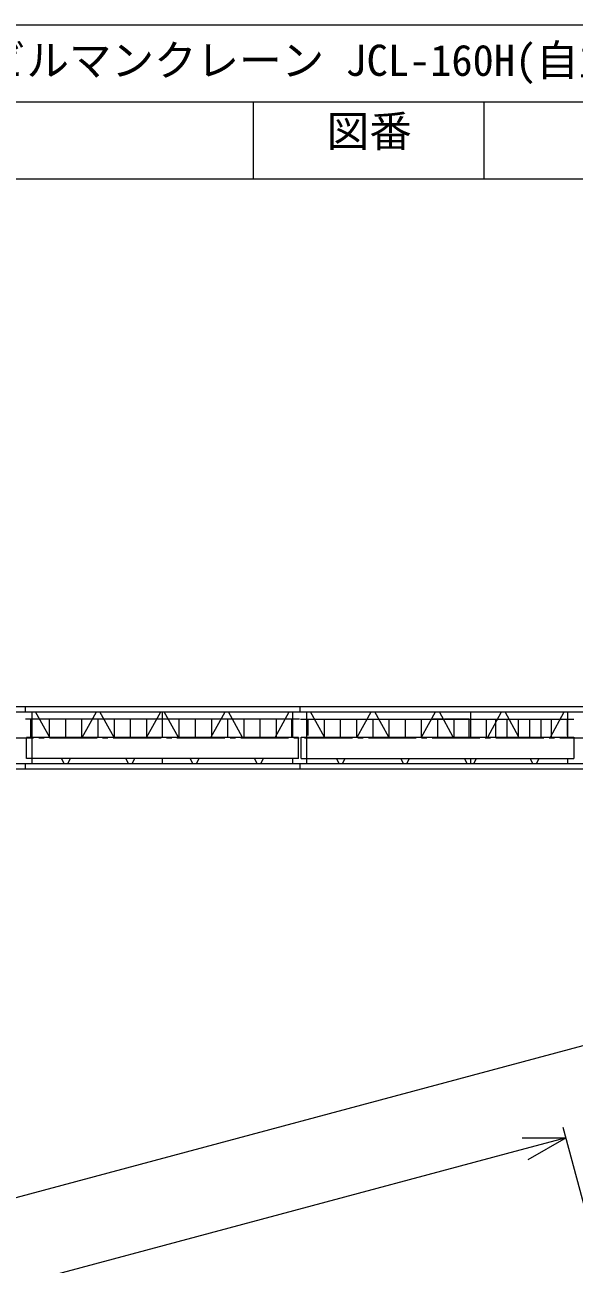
# Model space of a CAD drawing. Units: millimetres, scale not verified. Extents: x -35305 to 35349, y -48327 to 51747.
# Drawn here: x -1675 to 8661, y 28435 to 51747 of the extents above; entities that cross this region are included whole.
import ezdxf
from ezdxf.enums import TextEntityAlignment as Align

# ---------------------------------------------------------------- set-up
doc = ezdxf.new("R2010")
doc.units = ezdxf.units.MM
doc.header["$LTSCALE"] = 100
doc.linetypes.add('CHAIN2', pattern=[12, 9, -1, 1, -1])
for name, color, linetype, lineweight in [('0-1_10 常用実線', 3, 'Continuous', 18), ('0-3_12 常用一点鎖線', 3, 'CHAIN2', 18), ('0-4_05 寸法', 7, 'Continuous', 18)]:
    doc.layers.add(name, color=color, linetype=linetype, lineweight=lineweight)
doc.styles.add('ＭＳ ゴシック', font='')
doc.styles.get('ＭＳ ゴシック').set_extended_font_data('MS Gothic')

msp = doc.modelspace()

# ---------------------------------------------------------------- linework, layer by layer
at = {"layer": '0-1_10 常用実線'}
for p, q in [((-12104, 38821.5), (14813, 38821.5)), ((-12102.3, 38923.1), (15616.8, 38923.1)), ((-1670.2, 38923.1), (-1670.2, 38821.5)), ((-1538.7, 37853.1), (-1538.7, 38821.5)), ((-1206.4, 38343.8), (-1472, 38821.5)), ((-594.1, 38343.8), (-328.5, 38821.5)), ((3.6, 38343.8), (-262, 38821.5)), ((615.9, 38343.8), (881.5, 38821.5)), ((914.8, 38343.8), (914.8, 38821.5)), ((1213.6, 38343.8), (948, 38821.5)), ((1825.9, 38343.8), (2091.5, 38821.5)), ((2423.6, 38343.8), (2158, 38821.5)), ((3035.9, 38343.8), (3301.5, 38821.5)), ((3369.8, 38343.8), (3369.8, 38821.5)), ((3499.8, 38924.1), (3499.8, 38821.5)), ((3631.3, 37854.1), (3631.3, 38822.5)), ((3963.6, 38344.8), (3698, 38822.5)), ((4575.9, 38344.8), (4841.5, 38822.5)), ((5173.6, 38344.8), (4908, 38822.5)), ((5785.9, 38344.8), (6051.5, 38822.5)), ((6383.8, 38344.8), (6127.1, 38822.5)), ((6712.7, 38822.5), (6712.7, 38344.8)), ((7035.8, 38344.8), (7292.5, 38822.5)), ((7618.8, 38344.8), (7362.1, 38822.5)), ((8215.8, 38344.8), (8472.5, 38822.5)), ((8539.8, 38344.8), (8539.8, 38822.5)), ((3489.8, 38687.8), (-1660.2, 38687.8)), ((-1564.5, 38343.8), (-1564.5, 38687.8)), ((-1209.4, 38343.8), (-1209.4, 38687.8)), ((-904.4, 38350.3), (-904.4, 38687.8)), ((-599.4, 38343.8), (-599.4, 38687.8)), ((-294.4, 38350.3), (-294.4, 38687.8)), ((10.6, 38343.8), (10.6, 38687.8)), ((315.6, 38350.3), (315.6, 38687.8)), ((620.6, 38343.8), (620.6, 38687.8)), ((1230.6, 38343.8), (1230.6, 38687.8)), ((1535.6, 38350.3), (1535.6, 38687.8)), ((1840.6, 38343.8), (1840.6, 38687.8)), ((2145.6, 38350.3), (2145.6, 38687.8)), ((2450.6, 38343.8), (2450.6, 38687.8)), ((2755.6, 38350.3), (2755.6, 38687.8)), ((3060.6, 38343.8), (3060.6, 38687.8)), ((3345.5, 38343.8), (3345.5, 38692.3)), ((3509.8, 38687.8), (8654.7, 38687.8)), ((3655.6, 38378.3), (3655.6, 38688.8)), ((3960.6, 38344.8), (3960.6, 38688.8)), ((4265.6, 38344.8), (4265.6, 38688.8)), ((4570.6, 38344.8), (4570.6, 38688.8)), ((4875.6, 38344.8), (4875.6, 38688.8)), ((5180.6, 38344.8), (5180.6, 38688.8)), ((5485.6, 38344.8), (5485.6, 38688.8)), ((5790.6, 38344.8), (5790.6, 38688.8)), ((6174.7, 38688.8), (6001.6, 38688.8)), ((6095.6, 38344.8), (6095.6, 38688.8)), ((6685.5, 38688.8), (6223.1, 38688.8)), ((6400.6, 38344.8), (6400.6, 38688.8)), ((6683.9, 38344.8), (6683.9, 38688.8)), ((7010.6, 38344.8), (7010.6, 38688.8)), ((7182.3, 38687.8), (7182.3, 38344.8)), ((7396.7, 38344.8), (7396.7, 38688.8)), ((7611, 38344.8), (7611, 38688.8)), ((7825.3, 38344.8), (7825.3, 38688.8)), ((8039.6, 38344.8), (8039.6, 38688.8)), ((8230.6, 38344.8), (8230.6, 38688.8)), ((8535.6, 38378.4), (8535.6, 38688.8)), ((-1645.2, 37943.8), (-1645.2, 38343.8)), ((3524.8, 37944.8), (3524.8, 38344.8)), ((3524.8, 38344.8), (8654.7, 38344.8)), ((6825.9, 38344.8), (6825.9, 38348.8)), ((6955.9, 38344.8), (6955.9, 38348.8)), ((7988, 38344.8), (7988, 38348.8)), ((8118, 38344.8), (8118, 38348.8)), ((8654.7, 38344.8), (8654.7, 37944.8)), ((-12104, 37853.1), (14813, 37853.1)), ((-1670.2, 37853.1), (-1670.2, 37747.3)), ((3474.8, 37943.8), (-1645.2, 37943.8)), ((-933.5, 37853.1), (-983.9, 37943.8)), ((-867, 37853.1), (-816.6, 37943.8)), ((-815.2, 37939.8), (-815.2, 37943.8)), ((-685.2, 37943.8), (-685.2, 37939.8)), ((276.5, 37853.1), (226.1, 37943.8)), ((343, 37853.1), (393.4, 37943.8)), ((394.8, 37939.8), (394.8, 37943.8)), ((524.8, 37943.8), (524.8, 37939.8)), ((914.8, 37853.1), (914.8, 37943.8)), ((1486.5, 37853.1), (1436.1, 37943.8)), ((1553, 37853.1), (1603.4, 37943.8)), ((1604.8, 37939.8), (1604.8, 37943.8)), ((1734.8, 37943.8), (1734.8, 37939.8)), ((2696.5, 37853.1), (2646.1, 37943.8)), ((2763, 37853.1), (2813.4, 37943.8)), ((2814.8, 37939.8), (2814.8, 37943.8)), ((2944.8, 37943.8), (2944.8, 37939.8)), ((3369.8, 37853.1), (3369.8, 37943.8)), ((3499.8, 37853.1), (3499.8, 37747.3)), ((3524.8, 37944.8), (8654.7, 37944.8)), ((4236.5, 37854.1), (4186.1, 37944.8)), ((4303, 37854.1), (4353.4, 37944.8)), ((5446.5, 37854.1), (5396.1, 37944.8)), ((5513, 37854.1), (5563.4, 37944.8)), ((6647.5, 37854.1), (6598.7, 37944.8)), ((6712.7, 37944.8), (6712.7, 37854.1)), ((6772.1, 37854.1), (6820.8, 37944.8)), ((7882.5, 37854.1), (7833.7, 37944.8)), ((7952.1, 37854.1), (8000.8, 37944.8)), ((8539.8, 37854.1), (8539.8, 37944.8)), ((-12102.3, 37751.5), (15616.8, 37751.5))]:
    msp.add_line(p, q, dxfattribs=at)
msp.add_lwpolyline([(3474.8, 37943.8), (3474.8, 38343.8), (-1645.2, 38343.8)], dxfattribs=at)
at = {"layer": '0-3_12 常用一点鎖線'}
msp.add_line((-27611.8, 38337.3), (17270.7, 38337.3), dxfattribs=at)
at = {"layer": '0-4_05 寸法'}
for p, q in [((-13732.8, 50295.4), (17336.5, 50295.4)), ((2619, 50295.4), (2619, 48844)), ((6960.5, 50295.4), (6960.5, 48844)), ((-23713.4, 23830), (12315.6, 33484)), ((10116.4, 24807.1), (8455.4, 31006.1)), ((8507.2, 30812.9), (7734.4, 30605.8)), ((7734.4, 30605.8), (-23300.8, 22290))]:
    msp.add_line(p, q, dxfattribs=at)
msp.add_lwpolyline([(-13732.8, 51746.8), (17336.5, 51746.8), (17336.5, 48844), (-13732.8, 48844)], close=True, dxfattribs=at)
msp.add_lwpolyline([(7678.9, 30812.9), (8507.2, 30812.9), (7789.9, 30398.8)], dxfattribs=at)

# ---------------------------------------------------------------- texts
at = {"layer": '0-4_05 寸法', "style": 'ＭＳ ゴシック'}
for s, p in [('図面名称   \u3000\u3000\u3000\u3000\u3000\u3000\u3000ビルマンクレーン JCL-160H(自立36m)', (-12440.5, 50610.4)), ('\u3000\u3000竹本機械工業株式会社      \u3000\u3000\u3000\u3000\u3000 図番     \u3000\u3000\u3000\u3000TZK0034', (-12387.2, 49277.1))]:
    msp.add_text(s, height=586.5, dxfattribs=at).set_placement(p, align=Align.BOTTOM_LEFT)

doc.saveas('drawing.dxf')
